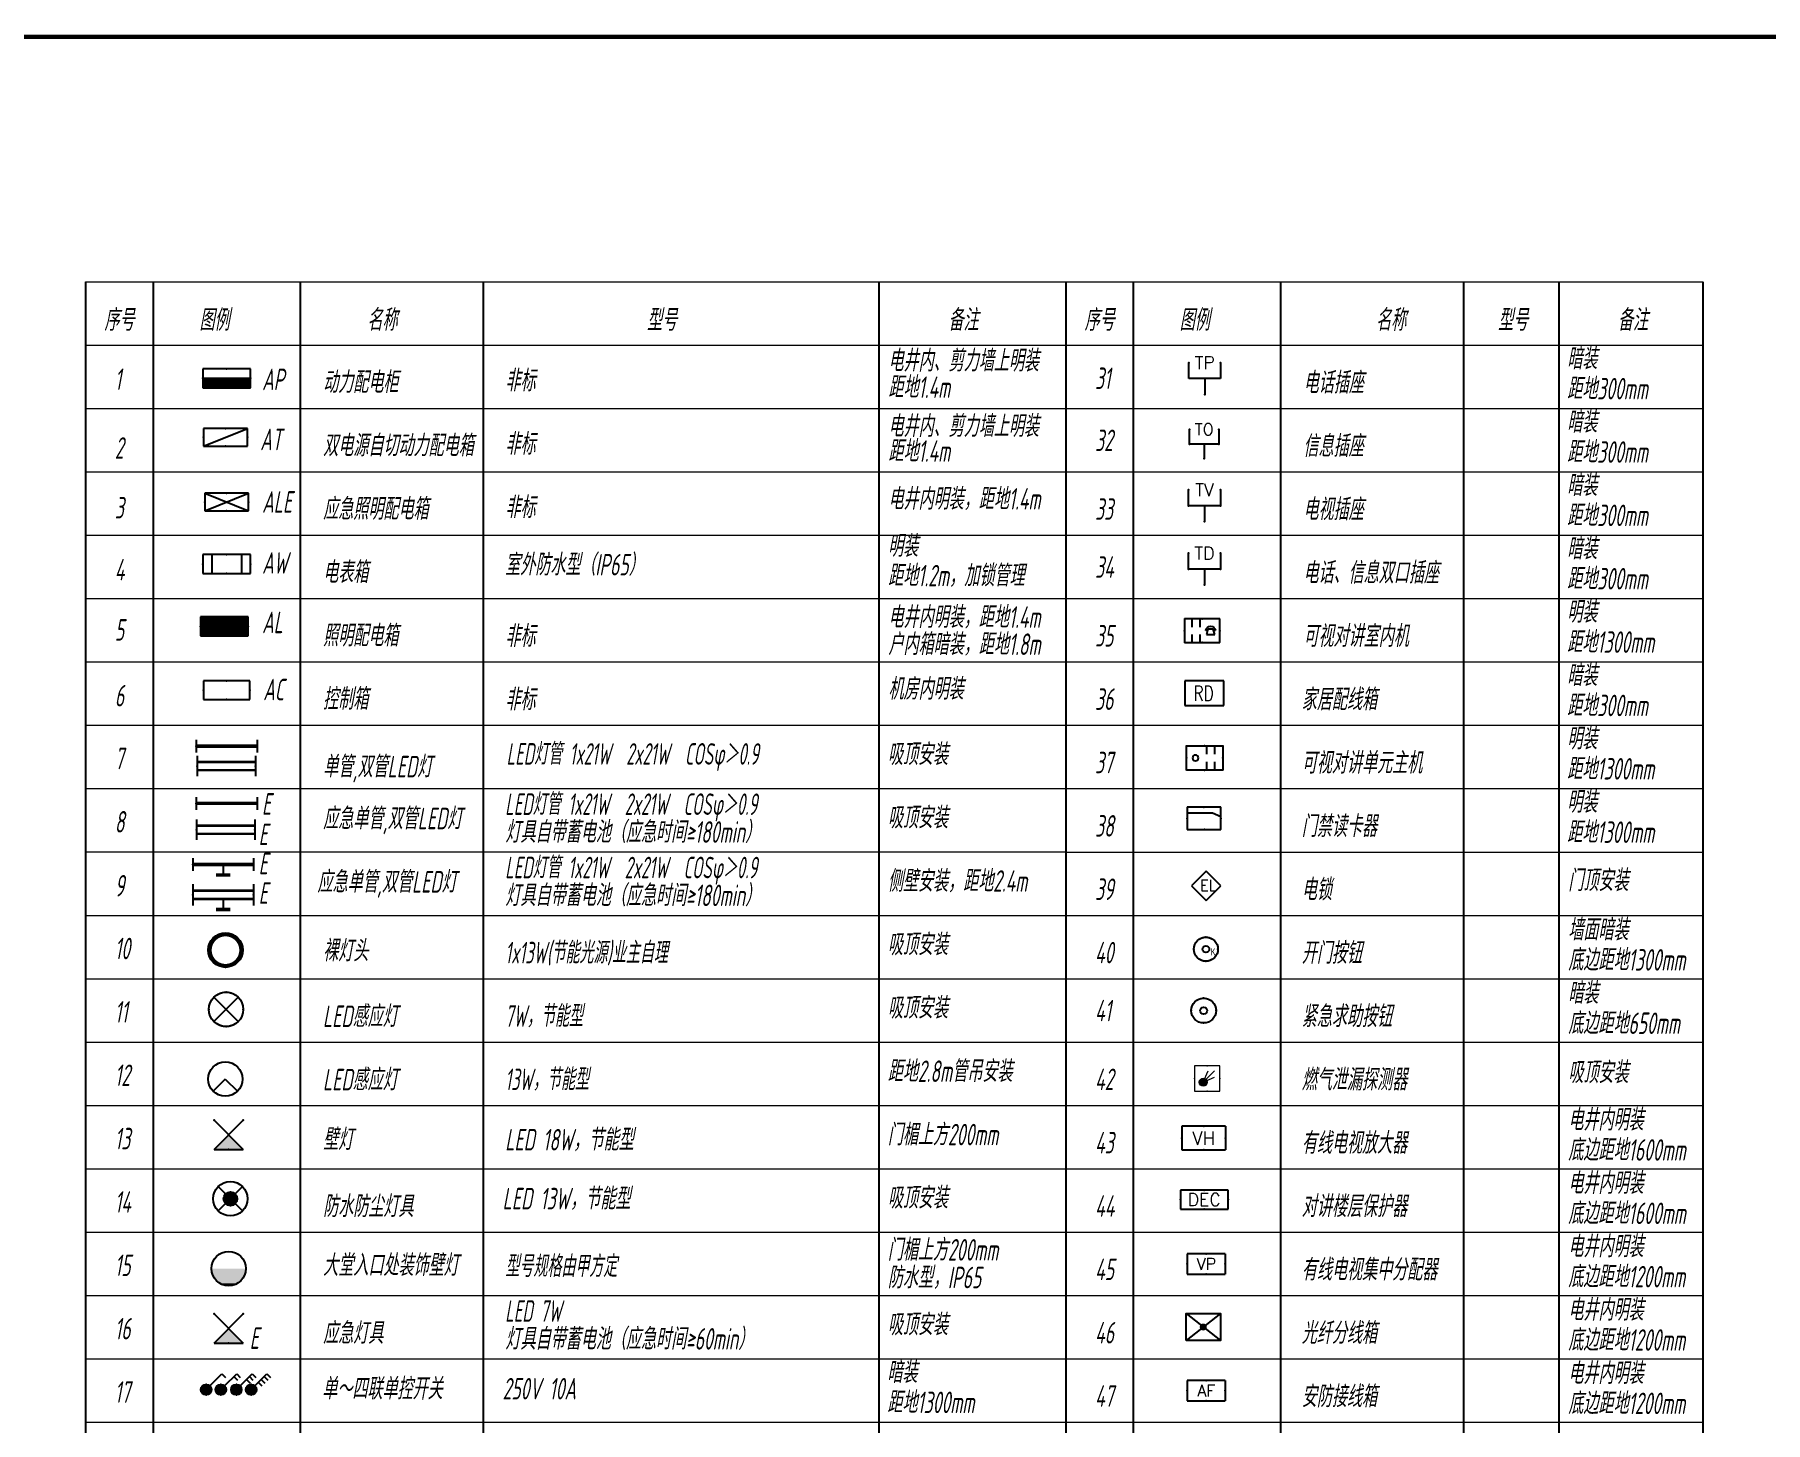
# Model space of a CAD drawing. Extents: x 3753737 to 4713801, y -857380 to 24339.
# Drawn here: x 4030760 to 4070989, y -663061 to -630804 of the extents above; entities that cross this region are included whole.
import ezdxf
from ezdxf.enums import TextEntityAlignment as Align

# ---------------------------------------------------------------- set-up
doc = ezdxf.new("R2010")
doc.units = 0
doc.header["$LTSCALE"] = 1000
doc.header["$MEASUREMENT"] = 0
doc.linetypes.add('CONTINOUS', pattern=[0])
doc.layers.get('0').update_dxf_attribs({"linetype": 'CONTINUOUS'})
for name, color, linetype in [('1-D2', 2, 'CONTINUOUS'), ('1-弱电', 3, 'CONTINUOUS'), ('1-弱电1', 3, 'CONTINUOUS'), ('EQUIP-安防', 3, 'CONTINUOUS'), ('EQUIP-照明', 3, 'CONTINUOUS'), ('EQUIP-电视', 3, 'CONTINUOUS'), ('EQUIP-箱柜', 3, 'CONTINUOUS'), ('EQUIP-通讯', 3, 'CONTINUOUS'), ('T-通用', 7, 'CONTINUOUS'), ('TEL_TEXT', 7, 'CONTINUOUS'), ('TK', 252, 'CONTINUOUS'), ('电气', 6, 'CONTINUOUS')]:
    doc.layers.add(name, color=color, linetype=linetype)
for name, color, linetype, lineweight in [('DIM', 3, 'CONTINUOUS', 20), ('EQUIP-消防', 3, 'CONTINUOUS', 20), ('图框', 147, 'CONTINUOUS', 20)]:
    doc.layers.add(name, color=color, linetype=linetype, lineweight=lineweight)
doc.styles.add('1常用弱电', font='SIMPLEX.shx', dxfattribs={"width": 0.8, "height": 3.5, "bigfont": 'HZTXT.shx'})
doc.styles.add('_TCH_LABEL', font='COMPLEX', dxfattribs={"bigfont": 'GBCBIG'})
doc.styles.add('_TEL_DIM', font='SIMPLEX', dxfattribs={"width": 0.8, "height": 3.5, "bigfont": 'HZTXT'})
doc.styles.add('CM', font='complex', dxfattribs={"width": 0.75})
doc.styles.add('HZTXT', font='gbeitc.shx', dxfattribs={"width": 0.8, "height": 400, "bigfont": 'hztxt.shx'})
doc.styles.add('SM1', font='realsz.shx', dxfattribs={"width": 0.75, "bigfont": 'realhz.shx'})
doc.styles.get("Standard").update_dxf_attribs({"font": 'gbenor.shx', "bigfont": 'gbcbig.shx'})

# ---------------------------------------------------------------- blocks, each defined once
blk = doc.blocks.new('$equip$00001677')
for p, q in [((0.75, 0.6), (-0.75, 0.6)), ((-0.75, 0.6), (-0.75, 0)), ((0.75, 0), (0.75, 0.6)), ((-0.75, 0), (0.75, 0))]:
    blk.add_line(p, q)
for p in [(0, 0.6), (-0.75, 0.3), (0, 0), (0.75, 0.3)]:
    blk.add_point(p)
at = {"style": '_TCH_LABEL', "flags": 8}
blk.add_attdef('16', text='', height=0.4, dxfattribs=at).set_placement((0, 0.3), align=Align.MIDDLE_CENTER)
at = {"style": '_TCH_LABEL', "flags": 9}
blk.add_attdef('A', (0, 0), '', height=0.00002, dxfattribs=at)
blk = doc.blocks.new('$equip$00001674')
for p, q in [((-0.5, 0.499), (-0.5, 0.999)), ((0.5, 0.999), (0.5, 0.499)), ((0.5, 0.499), (-0.5, 0.499)), ((0, 0.5), (0, 0))]:
    blk.add_line(p, q)
for p in [(-0.5, 0.999), (0.5, 0.999), (-0.5, 0.499), (0, 0), (0.5, 0.499)]:
    blk.add_point(p)
at = {"style": '_TCH_LABEL', "flags": 8}
blk.add_attdef('$TEXT$', text='', height=0.4, dxfattribs=at).set_placement((0, 0.999), align=Align.MIDDLE_CENTER)
at = {"style": '_TCH_LABEL', "flags": 9}
blk.add_attdef('A', (0, 0), '', height=0.00002, dxfattribs=at)
blk = doc.blocks.new('$equip$00001382')
for p, q in [((-0.5, 0.499), (-0.5, 0.999)), ((0.5, 0.999), (0.5, 0.499)), ((0.5, 0.499), (-0.5, 0.499)), ((0, 0.5), (0, 0))]:
    blk.add_line(p, q)
for p in [(-0.5, 0.999), (0.5, 0.999), (0, 0.499), (0, 0)]:
    blk.add_point(p)
at = {"style": '_TCH_LABEL', "flags": 8}
blk.add_attdef('$TEXT$', text='', height=0.4, dxfattribs=at).set_placement((0, 0.999), align=Align.MIDDLE_CENTER)
at = {"style": '_TCH_LABEL', "flags": 9}
blk.add_attdef('A', (0, 0), '', height=0.00002, dxfattribs=at)
blk = doc.blocks.new('$equip$00001801')
for p, q in [((-0.65, 0.7), (-0.65, 0)), ((0.65, 0.7), (-0.65, 0.7)), ((0.65, 0.7), (0.65, 0)), ((-0.65, 0), (0.65, 0))]:
    blk.add_line(p, q)
for p in [(0, 0.7), (-0.65, 0.35), (0, 0), (0.65, 0.35)]:
    blk.add_point(p)
at = {"color": 7, "style": '_TEL_DIM'}
blk.add_attdef('$TEXT$', text='', height=0.4, dxfattribs=at).set_placement((0, 0.35), align=Align.MIDDLE_CENTER)
at = {"color": 7, "style": '_TEL_DIM', "flags": 1}
blk.add_attdef('A', text='', height=0.00002, dxfattribs=at).set_placement((0, 0), align=Align.MIDDLE_CENTER)
blk = doc.blocks.new('$equip$00001847')
for p, q in [((-0.5, 0.499), (-0.5, 0.999)), ((0.5, 0.999), (0.5, 0.499)), ((0.5, 0.499), (-0.5, 0.499)), ((0, 0.5), (0, 0))]:
    blk.add_line(p, q)
for p in [(-0.5, 0.999), (0.5, 0.999), (-0.5, 0.499), (0, 0), (0.5, 0.499)]:
    blk.add_point(p)
at = {"color": 7, "style": '_TEL_DIM'}
blk.add_attdef('$TEXT$', text='', height=0.4, dxfattribs=at).set_placement((0, 0.999), align=Align.MIDDLE_CENTER)
at = {"color": 7, "style": '_TEL_DIM', "flags": 1}
blk.add_attdef('A', text='', height=0.00002, dxfattribs=at).set_placement((0, 0), align=Align.MIDDLE_CENTER)
blk = doc.blocks.new('$equip$00001800')
for p, q in [((-0.65, 0.7), (-0.65, 0)), ((0.65, 0.7), (-0.65, 0.7)), ((0.65, 0.7), (0.65, 0)), ((-0.65, 0), (0.65, 0))]:
    blk.add_line(p, q)
for p in [(0, 0.7), (-0.65, 0.35), (0, 0), (0.65, 0.35)]:
    blk.add_point(p)
at = {"color": 7, "style": '_TEL_DIM'}
blk.add_attdef('$TEXT$', text='', height=0.4, dxfattribs=at).set_placement((0, 0.35), align=Align.MIDDLE_CENTER)
at = {"color": 7, "style": '_TEL_DIM', "flags": 1}
blk.add_attdef('A', text='', height=0.00002, dxfattribs=at).set_placement((0, 0), align=Align.MIDDLE_CENTER)
blk = doc.blocks.new('CNS-FXX')
blk.add_lwpolyline([(0, -307), (0, 307), (782, 307), (782, -307)], close=True)
at = {"layer": 'T-通用', "linetype": 'Continuous'}
for p, q in [((782, 307), (0, -307)), ((0, 307), (782, -307))]:
    blk.add_line(p, q, dxfattribs=at)
at = {"layer": 'T-通用', "linetype": 'Continuous', "const_width": 79.4}
blk.add_lwpolyline([(351, 0, 1), (431, 0, 1)], format="xyb", close=True, dxfattribs=at)
blk = doc.blocks.new('$equip$00002647')
at = {"linetype": 'Continuous'}
for p, q in [((-0.63, -0.415), (-0.63, 0.415)), ((-0.63, -0.415), (-0.63, 0.415)), ((-0.63, 0.415), (0.62, 0.415)), ((0.066, 0.129), (0.066, 0.415)), ((0.345, 0.129), (0.345, 0.415)), ((0.62, 0.415), (0.62, -0.415)), ((0.62, -0.415), (-0.63, -0.415)), ((0.066, -0.415), (0.066, -0.129)), ((0.345, -0.415), (0.345, -0.129))]:
    blk.add_line(p, q, dxfattribs=at)
at = {"const_width": 0.05}
blk.add_lwpolyline([(-0.63, 0.415), (0.62, 0.415), (0.62, -0.415), (-0.63, -0.415), (-0.63, 0.415), (0.62, 0.415)], dxfattribs=at)
at = {"linetype": 'Continuous'}
for start, end in [(0, 180), (180, 0)]:
    blk.add_arc((-0.32, 0), 0.1, start, end, dxfattribs=at)
at = {"color": 1}
for p in [(-0.63, 0), (-0.005, 0.415), (0.62, 0), (-0.005, -0.415)]:
    blk.add_point(p, dxfattribs=at)
at = {"color": 7, "style": '_TEL_DIM', "flags": 1}
blk.add_attdef('A', text='', height=0.000025, dxfattribs=at).set_placement((0, 0), align=Align.MIDDLE_CENTER)
blk = doc.blocks.new('A$C61097B59')
at = {"layer": '1-D2'}
for p, q in [((-88, 338), (-88, 0)), ((447, 338), (-88, 338)), ((447, 0), (447, 338)), ((-88, 0), (447, 0))]:
    blk.add_line(p, q, dxfattribs=at)
at = {"layer": '1-D2', "linetype": 'Continuous', "style": 'CM', "width": 0.75}
blk.add_text('RD', height=204, dxfattribs=at).set_placement((31, 63))
blk = doc.blocks.new('3电锁')
at = {"layer": '1-弱电1'}
for p, q in [((0, 743), (-372, 372)), ((372, 372), (0, 743)), ((-372, 372), (0, 0)), ((0, 0), (372, 372))]:
    blk.add_line(p, q, dxfattribs=at)
at = {"layer": '1-弱电1', "style": '1常用弱电'}
blk.add_text('EL', height=277.7, dxfattribs=at).set_placement((-160, 247))
blk = doc.blocks.new('$equip$00002479')
at = {"const_width": 0.04}
blk.add_lwpolyline([(-0.3, 0, 1), (0.3, 0, 1), (-0.3, 0, 0.942883)], format="xyb", dxfattribs=at)
for radius in [0.3, 0.0841]:
    blk.add_circle((0, 0), radius)
for p in [(-0.3, 0), (0, 0.3), (0.3, 0), (0, -0.3)]:
    blk.add_point(p)
at = {"color": 7, "style": '_TEL_DIM', "flags": 1}
blk.add_attdef('A', text='', height=0.00002, dxfattribs=at).set_placement((0, 0), align=Align.MIDDLE_CENTER)
blk = doc.blocks.new('$equip$00001600')
for p, q in [((0.5, 0), (-0.5, 0)), ((-0.5, 0), (-0.5, -1)), ((0.5, -1), (0.5, 0)), ((-0.15, -0.65), (0.3, -0.2)), ((-0.15, -0.65), (0.05, -0.2)), ((-0.15, -0.65), (0.3, -0.45)), ((-0.5, -1), (0.5, -1))]:
    blk.add_line(p, q)
blk.add_circle((-0.15, -0.65), 0.158)
for p in [(0, 0), (-0.5, -0.5), (0.5, -0.5), (0, -1)]:
    blk.add_point(p)
for points in [[(-0.287, -0.571), (-0.013, -0.571), (-0.308, -0.65), (0.008, -0.65)], [(-0.287, -0.729), (-0.013, -0.729), (-0.308, -0.65), (0.008, -0.65)], [(-0.229, -0.513), (-0.071, -0.513), (-0.287, -0.571), (-0.013, -0.571)], [(-0.15, -0.492), (-0.15, -0.492), (-0.229, -0.513), (-0.071, -0.513)], [(-0.229, -0.787), (-0.071, -0.787), (-0.287, -0.729), (-0.013, -0.729)], [(-0.15, -0.808), (-0.15, -0.808), (-0.229, -0.787), (-0.071, -0.787)]]:
    blk.add_solid(points)
at = {"flags": 9}
blk.add_attdef('A', (0, 0), '', height=0.00002, dxfattribs=at)
blk.add_attdef('B', text='', height=0.4, dxfattribs=at).set_placement((0.784, -0.7), align=Align.MIDDLE_CENTER)
blk = doc.blocks.new('$equip$00002628')
at = {"linetype": 'Continuous'}
for p, q in [((-0.625, 0.415), (0.625, 0.415)), ((-0.625, -0.415), (-0.625, 0.415)), ((-0.472, 0.01), (-0.409, 0.01)), ((-0.446, -0.138), (-0.395, 0.058)), ((-0.395, 0.058), (-0.395, 0.058)), ((-0.395, 0.058), (-0.206, 0.058)), ((-0.206, 0.058), (-0.155, -0.138)), ((-0.191, 0.01), (-0.129, 0.01)), ((0.071, 0.129), (0.071, 0.415)), ((0.35, 0.129), (0.35, 0.415)), ((0.625, 0.415), (0.625, -0.415)), ((0.625, -0.415), (-0.625, -0.415)), ((-0.155, -0.138), (-0.446, -0.138)), ((0.071, -0.415), (0.071, -0.129)), ((0.35, -0.415), (0.35, -0.129))]:
    blk.add_line(p, q, dxfattribs=at)
at = {"const_width": 0.04}
blk.add_lwpolyline([(-0.625, 0.415), (0.625, 0.415), (0.625, -0.415), (-0.625, -0.415), (-0.625, 0.415), (0.625, 0.415)], dxfattribs=at)
at = {"linetype": 'Continuous'}
blk.add_arc((-0.3, -0.011), 0.173, 6.98974, 173.01026, dxfattribs=at)
for p in [(-0.625, 0), (0, 0.415), (0, -0.415), (0.625, 0)]:
    blk.add_point(p)
at = {"color": 7, "style": '_TEL_DIM', "flags": 1}
blk.add_attdef('A', text='', height=0.000025, dxfattribs=at).set_placement((0, 0), align=Align.MIDDLE_CENTER)
blk = doc.blocks.new('$equip$00002617')
for p, q in [((0.625, 0.415), (-0.625, 0.415)), ((-0.625, 0.415), (-0.625, -0.415)), ((-0.625, 0.215), (0.325, 0.215)), ((0.325, 0.215), (0.625, 0.075)), ((0.625, -0.415), (0.625, 0.415)), ((-0.625, -0.415), (0.625, -0.415))]:
    blk.add_line(p, q)
at = {"linetype": 'Continuous', "const_width": 0.04}
blk.add_lwpolyline([(-0.625, 0.415), (0.625, 0.415), (0.625, -0.415), (-0.625, -0.415)], close=True, dxfattribs=at)
at = {"color": 1}
for p in [(-0.625, 0), (0, 0.415), (0.625, 0), (0.018, -0.415)]:
    blk.add_point(p, dxfattribs=at)
at = {"color": 7, "style": '_TEL_DIM', "flags": 1}
blk.add_attdef('A', text='', height=0.000025, dxfattribs=at).set_placement((0, 0), align=Align.MIDDLE_CENTER)
blk = doc.blocks.new('A$C18BE6784')
at = {"layer": 'EQUIP-安防', "linetype": 'ByBlock', "xscale": 400, "yscale": 400, "zscale": 400}
blk.add_blockref('$equip$00002479', (-47, 62), dxfattribs=at)
at = {"layer": 'EQUIP-安防', "color": 7, "linetype": 'ByBlock', "style": 'SM1', "width": 0.75}
blk.add_text('K', height=71.8, dxfattribs=at).set_placement((0, 0))
blk = doc.blocks.new('$equip$00001962')
for p, q in [((0.147, 0.356), (0.625, 0.833)), ((0.625, 0.833), (0.766, 0.692))]:
    blk.add_line(p, q)
blk.add_circle((0, 0.208), 0.208)
for p in [(-0.208, 0.208), (0, 0.417), (0, 0), (0.208, 0.208)]:
    blk.add_point(p)
for points in [[(-0.18, 0.313), (0.18, 0.313), (-0.208, 0.208), (0.208, 0.208)], [(-0.18, 0.104), (0.18, 0.104), (-0.208, 0.208), (0.208, 0.208)], [(-0.104, 0.389), (0.104, 0.389), (-0.18, 0.313), (0.18, 0.313)], [(-0.104, 0.028), (0.104, 0.028), (-0.18, 0.104), (0.18, 0.104)], [(0, 0.417), (0, 0.417), (-0.104, 0.389), (0.104, 0.389)], [(0, 0), (0, 0), (-0.104, 0.028), (0.104, 0.028)]]:
    blk.add_solid(points)
at = {"layer": 'TEL_TEXT', "style": '_TEL_DIM', "flags": 1}
blk.add_attdef('A', text='', height=0.00002, dxfattribs=at).set_placement((0, 0), align=Align.MIDDLE_CENTER)
blk = doc.blocks.new('$equip$00001963')
for p, q in [((0.147, 0.356), (0.625, 0.833)), ((0.512, 0.72), (0.653, 0.579)), ((0.625, 0.833), (0.766, 0.692))]:
    blk.add_line(p, q)
blk.add_circle((0, 0.208), 0.208)
for p in [(-0.208, 0.208), (0, 0.417), (0, 0), (0.208, 0.208)]:
    blk.add_point(p)
for points in [[(-0.18, 0.313), (0.18, 0.313), (-0.208, 0.208), (0.208, 0.208)], [(-0.18, 0.104), (0.18, 0.104), (-0.208, 0.208), (0.208, 0.208)], [(-0.104, 0.389), (0.104, 0.389), (-0.18, 0.313), (0.18, 0.313)], [(-0.104, 0.028), (0.104, 0.028), (-0.18, 0.104), (0.18, 0.104)], [(0, 0.417), (0, 0.417), (-0.104, 0.389), (0.104, 0.389)], [(0, 0), (0, 0), (-0.104, 0.028), (0.104, 0.028)]]:
    blk.add_solid(points)
at = {"layer": 'TEL_TEXT', "style": '_TEL_DIM', "flags": 1}
blk.add_attdef('A', text='', height=0.00002, dxfattribs=at).set_placement((0, 0), align=Align.MIDDLE_CENTER)
blk = doc.blocks.new('$equip$00001964')
for p, q in [((0.147, 0.356), (0.625, 0.833)), ((0.512, 0.72), (0.653, 0.579)), ((0.625, 0.833), (0.766, 0.692)), ((0.399, 0.607), (0.54, 0.466))]:
    blk.add_line(p, q)
blk.add_circle((0, 0.208), 0.208)
for p in [(-0.208, 0.208), (0, 0.417), (0, 0), (0.208, 0.208)]:
    blk.add_point(p)
for points in [[(-0.18, 0.313), (0.18, 0.313), (-0.208, 0.208), (0.208, 0.208)], [(-0.18, 0.104), (0.18, 0.104), (-0.208, 0.208), (0.208, 0.208)], [(-0.104, 0.389), (0.104, 0.389), (-0.18, 0.313), (0.18, 0.313)], [(-0.104, 0.028), (0.104, 0.028), (-0.18, 0.104), (0.18, 0.104)], [(0, 0.417), (0, 0.417), (-0.104, 0.389), (0.104, 0.389)], [(0, 0), (0, 0), (-0.104, 0.028), (0.104, 0.028)]]:
    blk.add_solid(points)
at = {"layer": 'TEL_TEXT', "style": '_TEL_DIM', "flags": 1}
blk.add_attdef('A', text='', height=0.00002, dxfattribs=at).set_placement((0, 0), align=Align.MIDDLE_CENTER)
blk = doc.blocks.new('$equip$00001965')
for p, q in [((0.147, 0.356), (0.625, 0.833)), ((0.512, 0.72), (0.653, 0.579)), ((0.625, 0.833), (0.766, 0.692)), ((0.286, 0.494), (0.427, 0.353)), ((0.399, 0.607), (0.54, 0.466))]:
    blk.add_line(p, q)
blk.add_circle((0, 0.208), 0.208)
for p in [(-0.208, 0.208), (0, 0.417), (0, 0), (0.208, 0.208)]:
    blk.add_point(p)
for points in [[(-0.18, 0.312), (0.18, 0.312), (-0.208, 0.208), (0.208, 0.208)], [(-0.18, 0.104), (0.18, 0.104), (-0.208, 0.208), (0.208, 0.208)], [(-0.104, 0.389), (0.104, 0.389), (-0.18, 0.312), (0.18, 0.312)], [(-0.104, 0.028), (0.104, 0.028), (-0.18, 0.104), (0.18, 0.104)], [(0, 0.417), (0, 0.417), (-0.104, 0.389), (0.104, 0.389)], [(0, 0), (0, 0), (-0.104, 0.028), (0.104, 0.028)]]:
    blk.add_solid(points)
at = {"layer": 'TEL_TEXT', "style": '_TEL_DIM', "flags": 1}
blk.add_attdef('A', text='', height=0.00002, dxfattribs=at).set_placement((0, 0), align=Align.MIDDLE_CENTER)
blk = doc.blocks.new('$equip$00001159')
for p, q in [((-1.2, 0.25), (-1.2, -0.25)), ((-1.2, 0), (1.2, 0)), ((1.2, 0.25), (1.2, -0.25))]:
    blk.add_line(p, q)
at = {"const_width": 0.14}
blk.add_lwpolyline([(-1.2, 0), (1.2, 0)], dxfattribs=at)
at = {"layer": 'EQUIP-照明'}
for p in [(-1.2, 0), (0, 0), (1.2, 0)]:
    blk.add_point(p, dxfattribs=at)
at = {"layer": 'EQUIP-照明', "flags": 9}
blk.add_attdef('A', (0, 0), '', height=0.00002, dxfattribs=at)
blk = doc.blocks.new('$equip$00001160')
for p, q in [((-1.2, 0.417), (-1.2, -0.417)), ((-1.2, 0.167), (1.2, 0.167)), ((1.2, 0.417), (1.2, -0.417)), ((-1.2, -0.167), (1.2, -0.167))]:
    blk.add_line(p, q)
at = {"const_width": 0.1}
for points in [[(-1.2, 0.167), (1.2, 0.167)], [(-1.2, -0.167), (1.2, -0.167)]]:
    blk.add_lwpolyline(points, dxfattribs=at)
at = {"layer": 'EQUIP-照明'}
for p in [(-1.2, 0), (0, 0.167), (1.2, 0), (0, -0.167)]:
    blk.add_point(p, dxfattribs=at)
at = {"layer": 'EQUIP-照明', "flags": 9}
blk.add_attdef('A', (0, 0), '', height=0.00002, dxfattribs=at)
blk = doc.blocks.new('$equip$00002539')
for p, q in [((-0.354, 0.354), (0.354, -0.354)), ((0.354, 0.354), (-0.354, -0.354))]:
    blk.add_line(p, q)
at = {"const_width": 0.05}
blk.add_lwpolyline([(-0.5, 0, 1), (0.5, 0, 1), (-0.5, 0, 0.911406)], format="xyb", dxfattribs=at)
blk.add_circle((0, 0), 0.5)
for p in [(-0.5, 0), (0, 0.5), (0.5, 0), (0, -0.5)]:
    blk.add_point(p)
at = {"color": 7, "style": '_TEL_DIM', "flags": 1}
blk.add_attdef('A', text='', height=0.00002, dxfattribs=at).set_placement((0, 0), align=Align.MIDDLE_CENTER)
blk = doc.blocks.new('$equip$00001149')
for p, q in [((-0.354, 0.354), (0.354, -0.354)), ((0.354, 0.354), (-0.354, -0.354))]:
    blk.add_line(p, q)
for radius in [0.5, 0.2]:
    blk.add_circle((0, 0), radius)
for points in [[(-0.173, 0.1), (0.173, 0.1), (-0.2, 0), (0.2, 0)], [(-0.173, -0.1), (0.173, -0.1), (-0.2, 0), (0.2, 0)], [(-0.1, 0.173), (0.1, 0.173), (-0.173, 0.1), (0.173, 0.1)], [(0, 0.2), (0, 0.2), (-0.1, 0.173), (0.1, 0.173)], [(-0.1, -0.173), (0.1, -0.173), (-0.173, -0.1), (0.173, -0.1)], [(0, -0.2), (0, -0.2), (-0.1, -0.173), (0.1, -0.173)]]:
    blk.add_solid(points)
at = {"flags": 9}
blk.add_attdef('A', (0, 0), '', height=0.00002, dxfattribs=at)
blk = doc.blocks.new('$equip$00001154')
for p, q in [((0, 0.283), (0, -0.283)), ((0, 0.283), (0.566, -0.283)), ((0.566, 0.283), (0, -0.283))]:
    blk.add_line(p, q)
for p in [(0, 0.004), (0.283, 0), (0.566, 0.283), (0.566, -0.283)]:
    blk.add_point(p)
blk.add_solid([(0, -0.283), (0.283, 0), (0, 0.283)])
at = {"layer": 'TEL_TEXT', "style": '_TEL_DIM', "flags": 1}
blk.add_attdef('A', text='', height=0.00002, dxfattribs=at).set_placement((0, 0), align=Align.MIDDLE_CENTER)
blk = doc.blocks.new('$equip$00001165')
for p, q in [((-1.2, 0.995), (-1.2, 0.162)), ((-1.2, 0.745), (1.2, 0.745)), ((1.2, 0.995), (1.2, 0.162)), ((-1.2, 0.412), (1.2, 0.412)), ((0, 0.412), (0, 0))]:
    blk.add_line(p, q)
for points, const_width in [([(-1.2, 0.745), (1.2, 0.745)], 0.1), ([(-1.2, 0.412), (1.2, 0.412)], 0.1), ([(-0.282, 0), (0.282, 0)], 0.14)]:
    blk.add_lwpolyline(points, dxfattribs=dict(const_width=const_width))
for p in [(0, 0.745), (-1.2, 0.579), (0, 0), (1.2, 0.579)]:
    blk.add_point(p)
at = {"flags": 9}
blk.add_attdef('A', (0, 0), '', height=0.00002, dxfattribs=at)
blk = doc.blocks.new('$equip$00001164')
for p, q in [((-1.2, 0.662), (-1.2, 0.162)), ((-1.2, 0.412), (1.2, 0.412)), ((0, 0.412), (0, 0)), ((0, 0), (0, 0)), ((1.2, 0.662), (1.2, 0.162))]:
    blk.add_line(p, q)
at = {"const_width": 0.14}
for points in [[(-1.2, 0.412), (1.2, 0.412)], [(-0.282, 0), (0.282, 0)]]:
    blk.add_lwpolyline(points, dxfattribs=at)
for p in [(-1.2, 0.412), (0, 0.412), (0, 0), (1.2, 0.412)]:
    blk.add_point(p)
at = {"flags": 9}
blk.add_attdef('A', (0, 0), '', height=0.00002, dxfattribs=at)
blk = doc.blocks.new('$equip$00001428')
for p, q in [((0.75, 0.6), (-0.75, 0.6)), ((-0.75, 0.6), (-0.75, 0)), ((-0.469, 0.6), (-0.469, 0)), ((0.469, 0.6), (0.469, 0)), ((0.75, 0), (0.75, 0.6)), ((-0.75, 0), (0.75, 0))]:
    blk.add_line(p, q)
for p in [(0, 0.6), (-0.75, 0.3), (0, 0), (0.75, 0.3)]:
    blk.add_point(p)
at = {"style": '_TCH_LABEL', "flags": 9}
blk.add_attdef('A', (0, 0), '', height=0.00002, dxfattribs=at)
blk = doc.blocks.new('*X9')
at = {"color": 0}
for p, q in [((-250, 33), (-183, 100)), ((-250, 68), (-218, 100)), ((-247, 0), (-147, 100)), ((-212, 0), (-112, 100)), ((-177, 0), (-77, 100)), ((-141, 0), (-41, 100)), ((-106, 0), (-6, 100)), ((-71, 0), (29, 100)), ((-35, 0), (65, 100)), ((0, 0), (100, 100)), ((35, 0), (135, 100)), ((71, 0), (171, 100)), ((106, 0), (206, 100)), ((141, 0), (241, 100)), ((177, 0), (250, 73)), ((212, 0), (250, 38)), ((247, 0), (250, 3))]:
    blk.add_line(p, q, dxfattribs=at)
blk = doc.blocks.new('$equip$00001414')
for p, q in [((0.75, 0.6), (-0.75, 0.6)), ((-0.75, 0.6), (-0.75, 0)), ((0.75, 0), (0.75, 0.6)), ((-0.75, 0.3), (0.75, 0.3)), ((-0.75, 0), (0.75, 0))]:
    blk.add_line(p, q)
at = {"const_width": 0.3}
blk.add_lwpolyline([(-0.75, 0.15), (0.75, 0.15)], dxfattribs=at)
for p in [(0, 0.6), (-0.75, 0.3), (0, 0), (0.75, 0.3)]:
    blk.add_point(p)
at = {"xscale": 0.00300000000061118, "yscale": 0.00300000000061118, "zscale": 0.00300000000061118}
blk.add_blockref('*X9', (0, 0), dxfattribs=at)
at = {"style": '_TCH_LABEL', "flags": 9}
blk.add_attdef('A', (0, 0), '', height=0.00002, dxfattribs=at)
blk = doc.blocks.new('*X7')
at = {"color": 0}
for p, q in [((-250, 33), (-83, 200)), ((-250, 68), (-118, 200)), ((-250, 104), (-154, 200)), ((-250, 139), (-189, 200)), ((-250, 174), (-224, 200)), ((-247, 0), (-47, 200)), ((-212, 0), (-12, 200)), ((-177, 0), (23, 200)), ((-141, 0), (59, 200)), ((-106, 0), (94, 200)), ((-71, 0), (129, 200)), ((-35, 0), (165, 200)), ((0, 0), (200, 200)), ((35, 0), (235, 200)), ((71, 0), (250, 179)), ((106, 0), (250, 144)), ((141, 0), (250, 109)), ((177, 0), (250, 73)), ((212, 0), (250, 38)), ((247, 0), (250, 3))]:
    blk.add_line(p, q, dxfattribs=at)
blk = doc.blocks.new('$equip$00001421')
for p, q in [((0.75, 0.6), (-0.75, 0.6)), ((-0.75, 0.6), (-0.75, 0)), ((0.75, 0), (0.75, 0.6)), ((-0.75, 0), (0.75, 0))]:
    blk.add_line(p, q)
at = {"const_width": 0.6}
blk.add_lwpolyline([(-0.75, 0.3), (0.75, 0.3)], dxfattribs=at)
for p in [(0, 0.6), (-0.75, 0.3), (0, 0), (0.75, 0.3)]:
    blk.add_point(p)
at = {"xscale": 0.00300000000061118, "yscale": 0.00300000000061118, "zscale": 0.00300000000061118}
blk.add_blockref('*X7', (0, 0), dxfattribs=at)
at = {"style": '_TCH_LABEL', "flags": 9}
blk.add_attdef('A', (0, 0), '', height=0.00002, dxfattribs=at)
blk = doc.blocks.new('$equip$00001416')
for p, q in [((0.75, 0.6), (-0.75, 0.6)), ((-0.75, 0), (0.75, 0.6)), ((-0.75, 0.6), (-0.75, 0)), ((0.75, 0), (0.75, 0.6)), ((-0.75, 0), (0.75, 0))]:
    blk.add_line(p, q)
for p in [(0, 0.6), (-0.75, 0.3), (0, 0), (0.75, 0.3)]:
    blk.add_point(p)
at = {"style": '_TCH_LABEL', "flags": 9}
blk.add_attdef('A', (0, 0), '', height=0.00002, dxfattribs=at)
blk = doc.blocks.new('$equip$00001424')
for p, q in [((-0.75, 0), (0.75, 0.6)), ((-0.75, 0.6), (0.75, 0)), ((0.75, 0.6), (-0.75, 0.6)), ((-0.75, 0.6), (-0.75, 0)), ((0.75, 0), (0.75, 0.6)), ((-0.75, 0), (0.75, 0))]:
    blk.add_line(p, q)
for p in [(0, 0.6), (-0.75, 0.3), (0, 0), (0.75, 0.3)]:
    blk.add_point(p)
at = {"style": '_TCH_LABEL', "flags": 9}
blk.add_attdef('A', (0, 0), '', height=0.00002, dxfattribs=at)
blk = doc.blocks.new('$equip$00001413')
for p, q in [((0.75, 0.6), (-0.75, 0.6)), ((-0.75, 0.6), (-0.75, 0)), ((0.75, 0), (0.75, 0.6)), ((-0.75, 0), (0.75, 0))]:
    blk.add_line(p, q)
for p in [(0, 0.6), (-0.75, 0.3), (0, 0), (0.75, 0.3)]:
    blk.add_point(p)
at = {"style": '_TCH_LABEL', "flags": 9}
blk.add_attdef('A', (0, 0), '', height=0.00002, dxfattribs=at)
blk = doc.blocks.new('$equip$00001151')
blk.add_circle((0, 0.5), 0.5)
for points in [[(0.433, 0.25), (-0.433, 0.25), (0.5, 0.5), (-0.5, 0.5)], [(0.25, 0.067), (-0.25, 0.067), (0.433, 0.25), (-0.433, 0.25)], [(0, 0), (0, 0), (0.25, 0.067), (-0.25, 0.067)]]:
    blk.add_solid(points)
at = {"flags": 9}
blk.add_attdef('A', (0, 0), '', height=0.00002, dxfattribs=at)
blk = doc.blocks.new('$equip$00001176')
for q in [(-0.354, -0.354), (0.354, -0.354)]:
    blk.add_line((0, 0), q)
blk.add_circle((0, 0), 0.5)
at = {"style": '_TCH_LABEL', "flags": 9}
blk.add_attdef('A', (0, 0), '', height=0.00002, dxfattribs=at)
blk = doc.blocks.new('$equip$00001150')
at = {"const_width": 0.1}
blk.add_lwpolyline([(-0.45, 0, 1), (0.45, 0, 1)], format="xyb", close=True, dxfattribs=at)
blk.add_circle((0, 0), 0.5)
at = {"flags": 9}
blk.add_attdef('A', (0, 0), '', height=0.00002, dxfattribs=at)

msp = doc.modelspace()

# ---------------------------------------------------------------- linework, layer by layer
at = {"layer": 'DIM', "color": 2, "linetype": 'Continuous'}
for p, q in [((4031942.3, -636548.5), (4054726.4, -636548.5)), ((4054726.4, -636549), (4069538.9, -636549)), ((4031942.3, -638021.2), (4054726.4, -638021.2)), ((4054726.4, -638021.7), (4069538.9, -638021.7)), ((4031942.3, -639493.8), (4054726.4, -639493.8)), ((4054726.4, -639494.4), (4069538.9, -639494.4)), ((4031942.3, -640966.5), (4054726.4, -640966.5)), ((4054726.4, -640967.1), (4069538.9, -640967.1)), ((4031942.3, -642439.2), (4054726.4, -642439.2)), ((4054726.4, -642439.8), (4069538.9, -642439.8)), ((4031942.3, -643911.9), (4054726.4, -643911.9)), ((4054726.4, -643912.4), (4069538.9, -643912.4)), ((4031942.3, -645384.6), (4054726.4, -645384.6)), ((4054726.4, -645385.1), (4069538.9, -645385.1)), ((4031942.3, -646857.3), (4054726.4, -646857.3)), ((4054726.4, -646857.8), (4069538.9, -646857.8)), ((4031942.3, -648330), (4054726.4, -648330)), ((4054726.4, -648330.5), (4069538.9, -648330.5)), ((4031942.3, -649802.7), (4054726.4, -649802.7)), ((4054726.4, -649803.2), (4069538.9, -649803.2)), ((4031942.3, -651275.4), (4054726.4, -651275.4)), ((4054726.4, -651275.9), (4069538.9, -651275.9)), ((4031942.3, -652748.1), (4054726.4, -652748.1)), ((4054726.4, -652748.6), (4069538.9, -652748.6)), ((4031942.3, -654220.8), (4054726.4, -654220.8)), ((4054726.4, -654221.3), (4069538.9, -654221.3)), ((4031942.3, -655693.5), (4054726.4, -655693.5)), ((4054726.4, -655694), (4069538.9, -655694)), ((4031942.3, -657166.2), (4054726.4, -657166.2)), ((4031942.3, -657166.2), (4054726.4, -657166.2)), ((4054726.4, -657166.7), (4069538.9, -657166.7)), ((4031942.3, -658638.9), (4054726.4, -658638.9)), ((4054726.4, -658639.4), (4069538.9, -658639.4)), ((4031942.3, -660111.6), (4054726.4, -660111.6)), ((4031942.3, -660111.6), (4054726.4, -660111.6)), ((4031942.3, -660111.6), (4054726.4, -660111.6)), ((4031942.3, -660111.6), (4054726.4, -660111.6)), ((4054726.4, -660112.1), (4069538.9, -660112.1)), ((4031942.3, -661584.2), (4054726.4, -661584.2)), ((4031942.3, -661584.2), (4054726.4, -661584.2)), ((4054726.4, -661584.8), (4069538.9, -661584.8)), ((4031942.3, -663056.9), (4054726.4, -663056.9)), ((4054726.4, -663057.5), (4069538.9, -663057.5))]:
    msp.add_line(p, q, dxfattribs=at)
at = {"layer": 'TK', "color": 2}
for p, q in [((4031942.3, -636548.5), (4031942.3, -685147.3)), ((4033512.7, -636548.5), (4033512.7, -685147.3)), ((4036931.1, -636548.5), (4036931.1, -685147.3)), ((4041184.3, -636548.5), (4041184.3, -685147.3)), ((4050382.5, -636548.5), (4050382.5, -685147.3)), ((4054726.4, -636548.5), (4054726.4, -660111.6)), ((4054726.4, -636549), (4054726.4, -685147.3)), ((4056296.8, -636549), (4056296.8, -682202.5)), ((4059715.2, -636549), (4059715.2, -670420.9)), ((4063968.4, -636549), (4063968.4, -670420.9)), ((4066186.2, -636549), (4066186.2, -670420.9)), ((4069538.9, -636549), (4069538.9, -663057.5)), ((4069538.9, -636549), (4069538.9, -670420.9)), ((4054726.4, -638021.2), (4054726.4, -685147.3))]:
    msp.add_line(p, q, dxfattribs=at)
at = {"layer": '图框', "const_width": 100}
msp.add_lwpolyline([(4109711, -688253.6), (4109711, -630853.6), (4029111, -630853.6), (4029111, -688253.6)], close=True, dxfattribs=at)

# ---------------------------------------------------------------- block references
at = {"layer": '1-弱电', "xscale": 0.9149383902549744, "yscale": 0.9149383902549744, "zscale": 0.9149383902549744}
msp.add_blockref('3电锁', (4057989.6, -650931.6), dxfattribs=at)
at = {"layer": 'EQUIP-安防'}
for name, p, xscale, yscale, zscale in [('$equip$00002628', (4057896.2, -644659.2), -659.2771084336564, 659.2771084336564, 659.277108433735), ('A$C61097B59', (4057641.9, -646396.2), 1.697142899036407, 1.697142899036407, 1.697142899036407), ('$equip$00002647', (4057958.4, -647617.4), 678.8571428656578, 678.8571428656578, 678.8571428656578), ('$equip$00002617', (4057937.9, -649023.3), 624, 624, 624), ('$equip$00002479', (4057932.3, -653489.3), 960, 960, 960)]:
    msp.add_blockref(name, p, dxfattribs=dict(at, xscale=xscale, yscale=yscale, zscale=zscale))
at = {"layer": 'EQUIP-消防', "ltscale": 5, "xscale": 589.6135482788086, "yscale": 589.6135482788086, "zscale": 589.6135482788086}
msp.add_blockref('$equip$00001600', (4058011, -654771.2), dxfattribs=at)
at = {"layer": 'EQUIP-照明'}
for name, p, xscale, yscale, zscale in [('$equip$00001159', (4035221.9, -647342.5), 589.285714328289, 589.285714328289, 589.285714328289), ('$equip$00001160', (4035214.2, -647806.7), 565.714285671711, 565.714285671711, 565.714285671711), ('$equip$00001159', (4035221.9, -648672.4), 589.285714328289, 589.285714328289, 589.285714328289), ('$equip$00001160', (4035197.8, -649286), 565.714285671711, 565.714285671711, 565.714285671711), ('$equip$00001164', (4035140.6, -650338.2), 589, 589, 589), ('$equip$00001165', (4035140.6, -651138.4), 589, 589, 589), ('$equip$00001150', (4035196.5, -652084.1), 800, 800, 800), ('$equip$00002539', (4035210.5, -653461.3), 800, 800, 800), ('$equip$00001176', (4035192.5, -655080.6), 800, 800, 800), ('$equip$00001149', (4035309.8, -657863.8), 800, 800, 800), ('$equip$00001151', (4035269.5, -659885.6), 800, 800, 800), ('$equip$00001962', (4034745.8, -662422.7), 589.285714328289, 589.285714328289, 589.285714328289), ('$equip$00001963', (4035089.1, -662422.7), 589.285714328289, 589.285714328289, 589.285714328289), ('$equip$00001964', (4035449.5, -662422.7), 589.285714328289, 589.285714328289, 589.285714328289), ('$equip$00001965', (4035792.8, -662422.7), 589.285714328289, 589.285714328289, 589.285714328289)]:
    msp.add_blockref(name, p, dxfattribs=dict(at, xscale=xscale, yscale=yscale, zscale=zscale))
at = {"layer": 'EQUIP-照明', "xscale": 1200, "yscale": 1200, "zscale": 1200, "rotation": 90}
for p in [(4035269.3, -656715.4), (4035269.3, -661218.2)]:
    msp.add_blockref('$equip$00001154', p, dxfattribs=at)
at = {"layer": 'EQUIP-电视', "xscale": 678.8571428656578, "yscale": 678.8571428656578, "zscale": 678.8571428656578}
for p, values in [((4057993.8, -659616), {'$TEXT$': 'VP'}), ((4057993.8, -662561.4), {'$TEXT$': 'AF'})]:
    msp.add_blockref('$equip$00001800', p, dxfattribs=at).add_auto_attribs(values)
at = {"layer": 'EQUIP-箱柜', "linetype": 'CONTINOUS', "xscale": 736.6071428656578, "yscale": 736.6071428656578, "zscale": 736.6071428656578}
msp.add_blockref('$equip$00001414', (4035221.9, -639012), dxfattribs=at)
at = {"layer": 'EQUIP-箱柜'}
for name, p, xscale, yscale, zscale in [('$equip$00001416', (4035195.4, -640367.7), 678.8571428656578, 678.8571428656578, 678.8571428656578), ('$equip$00001424', (4035221.9, -641873), 678.8571428656578, 678.8571428656578, 678.8571428656578), ('$equip$00001421', (4035170.6, -644781.2), 736.6071428656578, 736.6071428656578, 736.6071428656578), ('$equip$00001413', (4035221.9, -646254.6), 720, 720, 720)]:
    msp.add_blockref(name, p, dxfattribs=dict(at, xscale=xscale, yscale=yscale, zscale=zscale))
at = {"layer": 'EQUIP-箱柜', "ltscale": 5, "xscale": 736.6071428656578, "yscale": 736.6071428656578, "zscale": 736.6071428656578}
msp.add_blockref('$equip$00001428', (4035221.9, -643332.6), dxfattribs=at)
at = {"layer": 'EQUIP-通讯'}
for name, p, xscale, yscale, zscale, values in [('$equip$00001382', (4057957.5, -639165.3), 736.6071428656578, 736.6071428656578, 736.6071428656578, {'$TEXT$': 'TP'}), ('$equip$00001847', (4057946.2, -640660), 678.8571428656578, 678.8571428656578, 678.8571428656578, {'$TEXT$': 'TO'}), ('$equip$00001674', (4057952.2, -642121.3), 736.6071428656578, 736.6071428656578, 736.6071428656578, {'$TEXT$': 'TV'}), ('$equip$00001674', (4057952.2, -643594), 736.6071428656578, 736.6071428656578, 736.6071428656578, {'$TEXT$': 'TD'}), ('$equip$00001801', (4057932.8, -656724), 777.8571428656578, 777.8571428656578, 777.8571428656578, {'$TEXT$': 'VH'})]:
    msp.add_blockref(name, p, dxfattribs=dict(at, xscale=xscale, yscale=yscale, zscale=zscale)).add_auto_attribs(values)
at = {"layer": 'EQUIP-通讯', "ltscale": 5}
ref = msp.add_blockref('$equip$00001677', (4057946.2, -658104.3), dxfattribs=dict(at, xscale=736.6071428656578, yscale=736.6071428656578, zscale=736.6071428656578))
ref.add_attrib('$TEXT$', 'DEC', dxfattribs={"layer": '0', "height": 294.64, "style": '_TCH_LABEL', "flags": 8}).set_placement((4057946.2, -657883.4), align=Align.MIDDLE_CENTER)
at = {"layer": 'EQUIP-通讯', "ltscale": 5, "xscale": 1.018285691738129, "yscale": 1.018285691738129, "zscale": 1.018285691738129}
msp.add_blockref('CNS-FXX', (4057524.9, -660844.4), dxfattribs=at)
at = {"layer": '电气', "linetype": 'ByBlock', "xscale": 2.339999999850988, "yscale": 2.339999999850988, "zscale": 2.339999999850988}
msp.add_blockref('A$C18BE6784', (4058094.5, -652207.3), dxfattribs=at)

# ---------------------------------------------------------------- texts
at = {"color": 0, "style": 'HZTXT'}
for s, width, p in [('序号', 0.7, (4032376, -637688.1)), ('图例', 0.7, (4034585.9, -637688.1)), ('名称', 0.7, (4038488, -637688.1)), ('型号', 0.7, (4044988.6, -637688.1)), ('备注', 0.7, (4051995, -637688.1)), ('序号', 0.7, (4055160.1, -637688.6)), ('图例', 0.7, (4057370, -637688.6)), ('名称', 0.7, (4061935.1, -637688.6)), ('型号', 0.7, (4064770.4, -637688.6)), ('备注', 0.7, (4067556.7, -637688.6)), ('暗装', 0.7, (4066378.3, -638581.8)), ('电井内、剪力墙上明装', 0.7, (4050598.9, -638633.2)), ('1', 0.7, (4032623.7, -639063.6)), ('AP', 0.7, (4036048, -639068.6)), ('动力配电柜', 0.7, (4037460.7, -639132.8)), ('非标', 0.7, (4041697.1, -639097.6)), ('距地1.4m', 0.7, (4050598.9, -639248.4)), ('31', 0.7, (4055407.7, -639042.8)), ('电话插座', 0.7, (4060250, -639145)), ('距地300mm', 0.7, (4066378.3, -639283.4)), ('电井内、剪力墙上明装', 0.7, (4050598.9, -640154)), ('暗装', 0.7, (4066378.3, -640054.5)), ('AT', 0.7, (4036003.8, -640463.4)), ('非标', 0.7, (4041698.1, -640570.3)), ('32', 0.7, (4055407.7, -640484.4)), ('2', 0.7, (4032623.7, -640661.6)), ('双电源自切动力配电箱', 0.7, (4037460.7, -640605.5)), ('距地1.4m', 0.7, (4050598.9, -640734)), ('信息插座', 0.7, (4060244.8, -640617.7)), ('距地300mm', 0.7, (4066378.3, -640756.1)), ('暗装', 0.7, (4066378.3, -641527.2)), ('3', 0.7, (4032623.7, -642049.7)), ('ALE', 0.7, (4036048, -641916.3)), ('ALE', 0.7, (4036048, -641916.3)), ('应急照明配电箱', 0.7, (4037460.7, -642078.2)), ('非标', 0.7, (4041698.1, -642043)), ('电井内明装，距地1.4m', 0.7, (4050598.9, -641844)), ('33', 0.7, (4055407.7, -642082.5)), ('电视插座', 0.7, (4060244.8, -642090.4)), ('距地300mm', 0.7, (4066378.3, -642228.8)), ('明装', 0.7, (4050591.6, -642941.4)), ('暗装', 0.7, (4066378.3, -642999.9)), ('AW', 0.7, (4036048, -643333.2)), ('室外防水型（IP65）', 0.7, (4041690.8, -643374.9)), ('4', 0.7, (4032623.7, -643490)), ('电表箱', 0.7, (4037460.7, -643550.9)), ('距地1.2m，加锁管理', 0.7, (4050591.6, -643627.9)), ('34', 0.7, (4055407.7, -643429.8)), ('电话、信息双口插座', 0.7, (4060244.8, -643563.1)), ('距地300mm', 0.7, (4066378.3, -643701.5)), ('电井内明装，距地1.4m', 0.7, (4050598.9, -644593.2)), ('明装', 0.7, (4066378.3, -644472.6)), ('5', 0.7, (4032623.7, -644890.9)), ('AL', 0.7, (4036048, -644716.5)), ('照明配电箱', 0.7, (4037460.7, -645023.6)), ('非标', 0.7, (4041697.1, -645035.4)), ('户内箱暗装，距地1.8m', 0.7, (4050598.9, -645223.7)), ('35', 0.7, (4055407.7, -645027.9)), ('可视对讲室内机', 0.7, (4060244.8, -645035.8)), ('距地1300mm', 0.7, (4066378.3, -645174.2)), ('暗装', 0.7, (4066378.3, -645945.3)), ('6', 0.7, (4032623.7, -646419.2)), ('AC', 0.7, (4036073.3, -646276.4)), ('控制箱', 0.7, (4037460.7, -646496.3)), ('非标', 0.7, (4041697.1, -646508.1)), ('机房内明装', 0.7, (4050598.9, -646262.1)), ('36', 0.7, (4055407.7, -646500.6)), ('家居配线箱', 0.7, (4060207.5, -646508.5)), ('距地300mm', 0.7, (4066378.3, -646646.9)), ('明装', 0.7, (4066378.3, -647417.9)), ('LED灯管 1x21W  2x21W  COSφ＞0.9', 0.65, (4041730.3, -647773)), ('吸顶安装', 0.7, (4050586.1, -647782.6)), ('7', 0.7, (4032623.7, -647878.5)), ('单管,双管LED灯', 0.7, (4037460.7, -648068.5)), ('37', 0.7, (4055407.7, -647973.3)), ('可视对讲单元主机', 0.7, (4060207.5, -647981.2)), ('距地1300mm', 0.7, (4066378.3, -648119.6)), ('E', 0.7, (4036043.6, -648936)), ('LED灯管 1x21W  2x21W  COSφ＞0.9', 0.65, (4041697.1, -648941.1)), ('明装', 0.7, (4066378.3, -648890.6)), ('8', 0.7, (4032623.7, -649351.2)), ('应急单管,双管LED灯', 0.7, (4037460.7, -649274.2)), ('吸顶安装', 0.7, (4050586.1, -649255.3)), ('E', 0.7, (4035967.9, -649642.8)), ('灯具自带蓄电池（应急时间≥180min）', 0.7, (4041697.1, -649588.4)), ('38', 0.7, (4055407.7, -649446)), ('门禁读卡器', 0.7, (4060207.5, -649453.9)), ('距地1300mm', 0.7, (4066378.3, -649592.3)), ('E', 0.7, (4035967.9, -650321.7)), ('LED灯管 1x21W  2x21W  COSφ＞0.9', 0.65, (4041697.1, -650413.8)), ('9', 0.7, (4032623.7, -650837.3)), ('E', 0.7, (4035967.9, -651009.2)), ('应急单管,双管LED灯', 0.7, (4037328.2, -650746.9)), ('灯具自带蓄电池（应急时间≥180min）', 0.7, (4041697.1, -651061.1)), ('侧壁安装，距地2.4m', 0.7, (4050586.1, -650728)), ('39', 0.7, (4055407.7, -650918.7)), ('电锁', 0.7, (4060207.5, -650926.6)), ('门顶安装', 0.7, (4066402.6, -650713.5)), ('墙面暗装', 0.7, (4066402.6, -651858.9)), ('吸顶安装', 0.7, (4050586.1, -652203.1)), ('10', 0.7, (4032623.7, -652296.6)), ('裸灯头', 0.7, (4037460.7, -652347.3)), ('1x13W(节能光源)业主自理', 0.65, (4041697.1, -652392.5)), ('40', 0.7, (4055407.7, -652391.4)), ('开门按钮', 0.7, (4060207.5, -652399.3)), ('底边距地1300mm', 0.7, (4066402.6, -652560.5)), ('暗装', 0.7, (4066402.6, -653331.6)), ('11', 0.7, (4032623.7, -653769.3)), ('LED感应灯', 0.7, (4037460.7, -653871.4)), ('7W，节能型 ', 0.65, (4041697.1, -653865.2)), ('吸顶安装', 0.7, (4050586.1, -653675.8)), ('41', 0.7, (4055407.7, -653738.7)), ('紧急求助按钮', 0.7, (4060207.5, -653872)), ('底边距地650mm', 0.7, (4066402.6, -654033.2)), ('12', 0.7, (4032623.7, -655242)), ('LED感应灯', 0.7, (4037460.7, -655344.1)), ('13W，节能型 ', 0.65, (4041697.1, -655337.9)), ('距地2.8m管吊安装', 0.7, (4050586.1, -655148.5)), ('42', 0.7, (4055407.7, -655336.8)), ('燃气泄漏探测器', 0.7, (4060207.5, -655344.7)), ('吸顶安装', 0.7, (4066402.6, -655177.9)), ('电井内明装', 0.7, (4066402.6, -656277)), ('门楣上方200mm', 0.7, (4050586.1, -656621.2)), ('13', 0.7, (4032623.7, -656714.7)), ('壁灯', 0.7, (4037460.7, -656733)), ('LED 18W，节能型', 0.7, (4041697.1, -656741.4)), ('43', 0.7, (4055407.7, -656809.5)), ('有线电视放大器', 0.7, (4060207.5, -656817.4)), ('底边距地1600mm', 0.7, (4066402.6, -656978.6)), ('电井内明装', 0.7, (4066402.6, -657749.6)), ('14', 0.7, (4032623.7, -658187.3)), ('防水防尘灯具', 0.7, (4037460.7, -658289.5)), ('吸顶安装', 0.7, (4050586.1, -658091.4)), ('对讲楼层保护器', 0.7, (4060207.5, -658290)), ('44', 0.7, (4055407.7, -658282.2)), ('底边距地1600mm', 0.7, (4066402.6, -658451.3)), ('门楣上方200mm', 0.7, (4050586.1, -659300.1)), ('电井内明装', 0.7, (4066402.6, -659222.3)), ('15', 0.7, (4032623.7, -659660)), ('大堂入口处装饰壁灯', 0.7, (4037460.7, -659657.2)), ('型号规格由甲方定', 0.65, (4041697.1, -659682)), ('45', 0.7, (4055407.7, -659754.9)), ('有线电视集中分配器', 0.7, (4060207.5, -659762.7)), ('防水型，IP65', 0.7, (4050586.1, -659943.6)), ('底边距地1200mm', 0.7, (4066402.6, -659924)), ('电井内明装', 0.7, (4066402.6, -660695)), ('LED 7W', 0.65, (4041697.1, -660722.7)), ('吸顶安装', 0.7, (4050586.1, -661036.8)), ('16', 0.7, (4032623.7, -661132.7)), ('E', 0.7, (4035759.8, -661353.3)), ('应急灯具', 0.7, (4037460.7, -661234.9)), ('灯具自带蓄电池（应急时间≥60min）', 0.7, (4041697.1, -661369.9)), ('46', 0.7, (4055407.7, -661227.6)), ('光纤分线箱', 0.7, (4060207.5, -661235.4)), ('底边距地1200mm', 0.7, (4066402.6, -661396.7)), ('暗装', 0.7, (4050574.7, -662144.4)), ('电井内明装', 0.7, (4066402.6, -662167.7)), ('17', 0.7, (4032623.7, -662605.4)), ('安防接线箱', 0.7, (4060207.5, -662708.1)), ('距地1300mm', 0.7, (4050574.7, -662846)), ('47', 0.7, (4055407.7, -662700.2)), ('底边距地1200mm', 0.7, (4066402.6, -662869.4))]:
    msp.add_text(s, height=500, dxfattribs=dict(at, width=width)).set_placement(p)
at = {"color": 0, "style": 'HZTXT', "width": 0.7}
for s, p in [('LED 13W，节能型', (4041636.8, -657860.8)), ('单～四联单控开关', (4037438.3, -662278.8)), ('250V 10A', (4041636.8, -662278.8))]:
    msp.add_text(s, height=500, dxfattribs=at).set_placement(p, align=Align.MIDDLE_LEFT)

doc.saveas('drawing.dxf')
